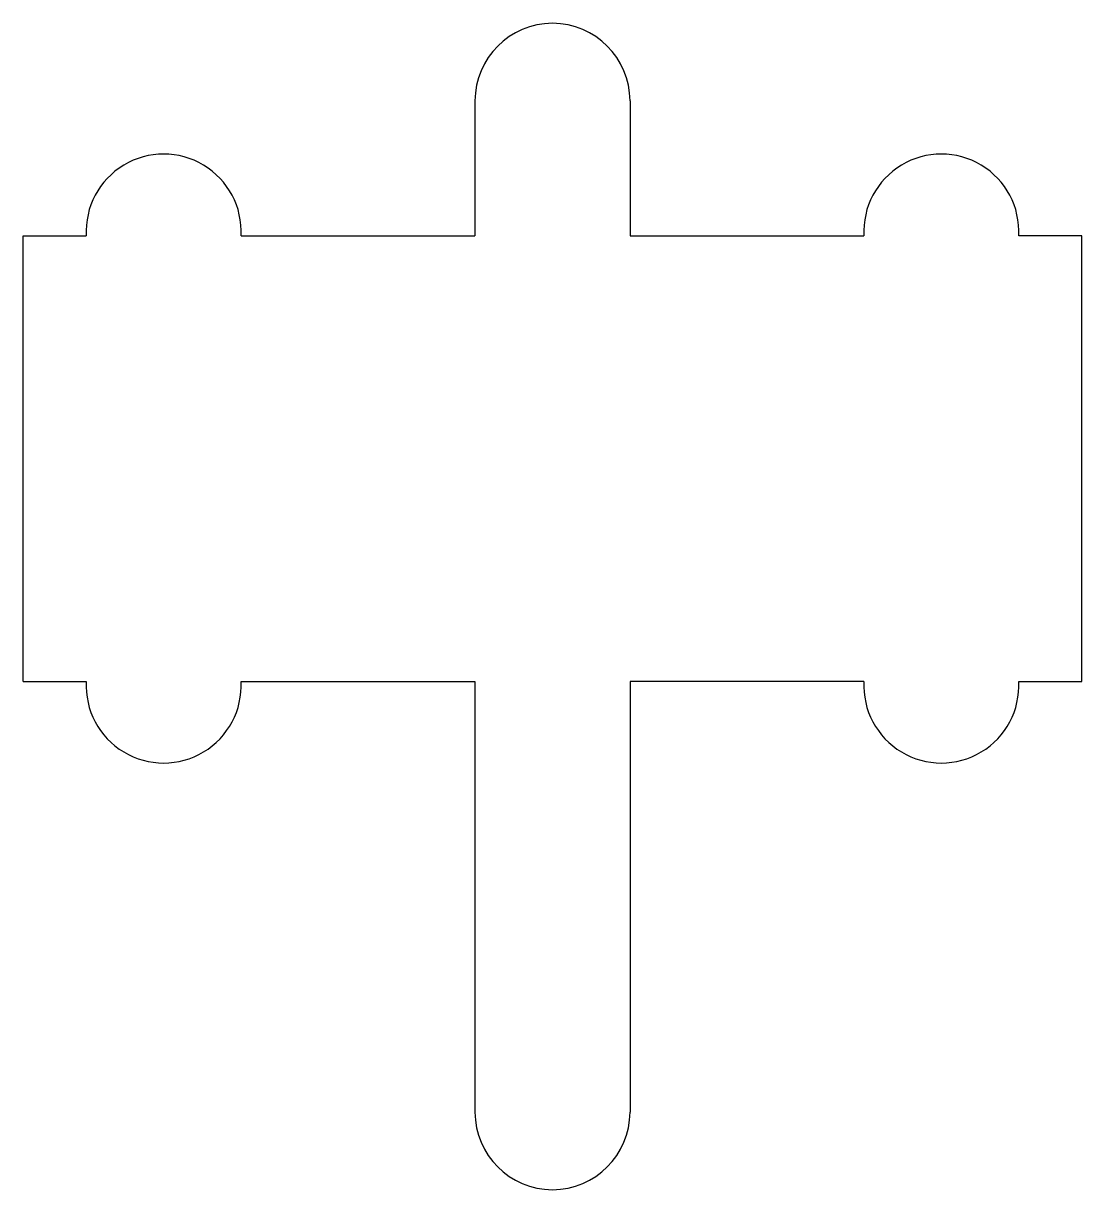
# Model space of a CAD drawing. Extents: x -25.6 to 25.6, y -140.3 to -83.8.
import ezdxf

# ---------------------------------------------------------------- set-up
doc = ezdxf.new("R2010")
doc.units = 0
doc.layers.add('VISIBLE', color=7, linetype='CONTINUOUS')

msp = doc.modelspace()

# ---------------------------------------------------------------- linework, layer by layer
at = {"layer": 'VISIBLE'}
for p, q in [((-3.756, -87.55), (-3.756, -94.084)), ((3.756, -87.55), (3.756, -94.084)), ((-25.642, -94.084), (-22.593, -94.084)), ((-25.642, -115.674), (-25.642, -94.084)), ((-15.092, -94.084), (-3.756, -94.084)), ((3.756, -94.084), (15.092, -94.084)), ((25.642, -94.084), (22.593, -94.084)), ((25.642, -115.674), (25.642, -94.084)), ((-25.642, -115.674), (-22.593, -115.674)), ((-15.092, -115.674), (-3.756, -115.674)), ((-3.756, -115.674), (-3.756, -136.544)), ((3.756, -115.674), (3.756, -136.544)), ((15.092, -115.674), (3.756, -115.674)), ((22.593, -115.674), (25.642, -115.674))]:
    msp.add_line(p, q, dxfattribs=at)
for centre, start, end in [((0, -87.55), 0, 180), ((-18.842, -93.884), 356.9477, 183.0523), ((18.842, -93.884), 356.9477, 183.0523), ((-18.842, -115.874), 176.9477, 3.0523), ((18.842, -115.874), 176.9477, 3.0523), ((0, -136.544), 180, 0)]:
    msp.add_arc(centre, 3.756, start, end, dxfattribs=at)

doc.saveas('drawing.dxf')
